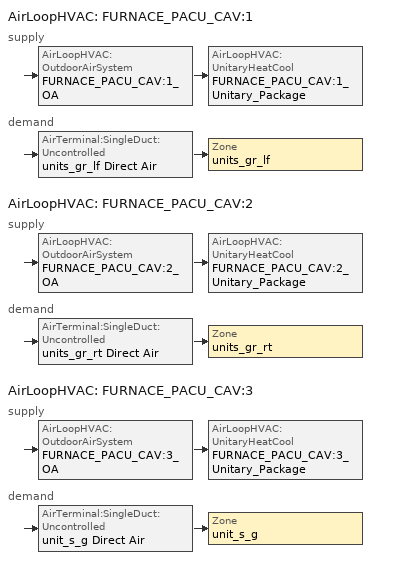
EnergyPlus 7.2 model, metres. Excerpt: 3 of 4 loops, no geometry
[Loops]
AirLoopHVAC 'FURNACE_PACU_CAV:1'
 supply: AirLoopHVAC:OutdoorAirSystem 'FURNACE_PACU_CAV:1_OA' > AirLoopHVAC:UnitaryHeatCool 'FURNACE_PACU_CAV:1_Unitary_Package'
 demand: AirTerminal:SingleDuct:Uncontrolled 'units_gr_lf Direct Air' > Zone 'units_gr_lf'
AirLoopHVAC 'FURNACE_PACU_CAV:2'
 supply: AirLoopHVAC:OutdoorAirSystem 'FURNACE_PACU_CAV:2_OA' > AirLoopHVAC:UnitaryHeatCool 'FURNACE_PACU_CAV:2_Unitary_Package'
 demand: AirTerminal:SingleDuct:Uncontrolled 'units_gr_rt Direct Air' > Zone 'units_gr_rt'
AirLoopHVAC 'FURNACE_PACU_CAV:3'
 supply: AirLoopHVAC:OutdoorAirSystem 'FURNACE_PACU_CAV:3_OA' > AirLoopHVAC:UnitaryHeatCool 'FURNACE_PACU_CAV:3_Unitary_Package'
 demand: AirTerminal:SingleDuct:Uncontrolled 'unit_s_g Direct Air' > Zone 'unit_s_g'
[AirLoopHVAC:UnitaryHeatCool] Availability Schedule=ALWAYS_ON; Supply Air Fan Operating Mode Schedule=AlWAYS_ON; Maximum Supply Air Temperature {C}=AUTOSIZE; Supply Air Flow Rate During Cooling Operation {m3/s}=AUTOSIZE; Supply Air Flow Rate During Heating Operation {m3/s}=AUTOSIZE; Supply Air Flow Rate When No Cooling or Heating is Needed {m3/s}=AUTOSIZE; Fan Placement=BlowThrough; Dehumidification Control Type=None
Name | Controlling Zone or Thermostat Location | Supply Fan | Heating Coil | Cooling Coil
FURNACE_PACU_CAV:1_Unitary_Package | units_gr_lf | FURNACE_PACU_CAV:1_Unitary_Package_fan | FURNACE_PACU_CAV:1_Unitary_Package_HeatCoil | FURNACE_PACU_CAV:1_Unitary_Package_CoolCoil
FURNACE_PACU_CAV:2_Unitary_Package | units_gr_rt | FURNACE_PACU_CAV:2_Unitary_Package_fan | FURNACE_PACU_CAV:2_Unitary_Package_HeatCoil | FURNACE_PACU_CAV:2_Unitary_Package_CoolCoil
FURNACE_PACU_CAV:3_Unitary_Package | unit_s_g | FURNACE_PACU_CAV:3_Unitary_Package_fan | FURNACE_PACU_CAV:3_Unitary_Package_HeatCoil | FURNACE_PACU_CAV:3_Unitary_Package_CoolCoil
[Coil:Cooling:DX:VariableSpeed]
FURNACE_PACU_CAV:1_Unitary_Package_CoolCoil: 10, 10, AUTOSIZE, AUTOSIZE, 0, 0, FURNACE_PACU_CAV:1_Unitary_PackagecoolPLR, AirCooled, 200, 10, 1524.1, 0.75, 4, 0.135907, 0.26, FURNACE_PACU_CAV:1_Unitary_PackagecoolCapFT, FURNACE_PACU_CAV:1_Unitary_PackagecoolFFF, FURNACE_PACU_CAV:1_Unitary_PackagecoolEIRFT, FURNACE_PACU_CAV:1_Unitary_PackagecoolEIRFFF, 1877.9, 0.75, 4, 0.151008, 0.3, FURNACE_PACU_CAV:1_Unitary_PackagecoolCapFT, FURNACE_PACU_CAV:1_Unitary_PackagecoolFFF, FURNACE_PACU_CAV:1_Unitary_PackagecoolEIRFT, FURNACE_PACU_CAV:1_Unitary_PackagecoolEIRFFF, 2226.6, 0.75, 4, 0.166109, 0.33, FURNACE_PACU_CAV:1_Unitary_PackagecoolCapFT, FURNACE_PACU_CAV:1_Unitary_PackagecoolFFF, FURNACE_PACU_CAV:1_Unitary_PackagecoolEIRFT, FURNACE_PACU_CAV:1_Unitary_PackagecoolEIRFFF, 2911.3, 0.75, 4, 0.19631, 0.38, FURNACE_PACU_CAV:1_Unitary_PackagecoolCapFT, FURNACE_PACU_CAV:1_Unitary_PackagecoolFFF, FURNACE_PACU_CAV:1_Unitary_PackagecoolEIRFT, FURNACE_PACU_CAV:1_Unitary_PackagecoolEIRFFF, 3581.7, 0.75, 4, 0.226512, 0.44, FURNACE_PACU_CAV:1_Unitary_PackagecoolCapFT, FURNACE_PACU_CAV:1_Unitary_PackagecoolFFF, FURNACE_PACU_CAV:1_Unitary_PackagecoolEIRFT, FURNACE_PACU_CAV:1_Unitary_PackagecoolEIRFFF, 4239.5, 0.75, 4, 0.256714, 0.5, FURNACE_PACU_CAV:1_Unitary_PackagecoolCapFT, FURNACE_PACU_CAV:1_Unitary_PackagecoolFFF, FURNACE_PACU_CAV:1_Unitary_PackagecoolEIRFT, FURNACE_PACU_CAV:1_Unitary_PackagecoolEIRFFF, 4885.7, 0.75, 4, 0.286915, 0.57, FURNACE_PACU_CAV:1_Unitary_PackagecoolCapFT, FURNACE_PACU_CAV:1_Unitary_PackagecoolFFF, FURNACE_PACU_CAV:1_Unitary_PackagecoolEIRFT, FURNACE_PACU_CAV:1_Unitary_PackagecoolEIRFFF, 5520.7, 0.75, 4, 0.317117, 0.63, FURNACE_PACU_CAV:1_Unitary_PackagecoolCapFT, FURNACE_PACU_CAV:1_Unitary_PackagecoolFFF, FURNACE_PACU_CAV:1_Unitary_PackagecoolEIRFT, FURNACE_PACU_CAV:1_Unitary_PackagecoolEIRFFF, 6144.8, 0.75, 4, 0.347318, 0.69, FURNACE_PACU_CAV:1_Unitary_PackagecoolCapFT, FURNACE_PACU_CAV:1_Unitary_PackagecoolFFF, FURNACE_PACU_CAV:1_Unitary_PackagecoolEIRFT, FURNACE_PACU_CAV:1_Unitary_PackagecoolEIRFFF, 6758, 0.75, 4, 0.37752, 0.74, FURNACE_PACU_CAV:1_Unitary_PackagecoolCapFT, FURNACE_PACU_CAV:1_Unitary_PackagecoolFFF, FURNACE_PACU_CAV:1_Unitary_PackagecoolEIRFT, FURNACE_PACU_CAV:1_Unitary_PackagecoolEIRFFF
FURNACE_PACU_CAV:2_Unitary_Package_CoolCoil: 10, 10, AUTOSIZE, AUTOSIZE, 0, 0, FURNACE_PACU_CAV:2_Unitary_PackagecoolPLR, AirCooled, 200, 10, 1524.1, 0.75, 4, 0.135907, 0.26, FURNACE_PACU_CAV:2_Unitary_PackagecoolCapFT, FURNACE_PACU_CAV:2_Unitary_PackagecoolFFF, FURNACE_PACU_CAV:2_Unitary_PackagecoolEIRFT, FURNACE_PACU_CAV:2_Unitary_PackagecoolEIRFFF, 1877.9, 0.75, 4, 0.151008, 0.3, FURNACE_PACU_CAV:2_Unitary_PackagecoolCapFT, FURNACE_PACU_CAV:2_Unitary_PackagecoolFFF, FURNACE_PACU_CAV:2_Unitary_PackagecoolEIRFT, FURNACE_PACU_CAV:2_Unitary_PackagecoolEIRFFF, 2226.6, 0.75, 4, 0.166109, 0.33, FURNACE_PACU_CAV:2_Unitary_PackagecoolCapFT, FURNACE_PACU_CAV:2_Unitary_PackagecoolFFF, FURNACE_PACU_CAV:2_Unitary_PackagecoolEIRFT, FURNACE_PACU_CAV:2_Unitary_PackagecoolEIRFFF, 2911.3, 0.75, 4, 0.19631, 0.38, FURNACE_PACU_CAV:2_Unitary_PackagecoolCapFT, FURNACE_PACU_CAV:2_Unitary_PackagecoolFFF, FURNACE_PACU_CAV:2_Unitary_PackagecoolEIRFT, FURNACE_PACU_CAV:2_Unitary_PackagecoolEIRFFF, 3581.7, 0.75, 4, 0.226512, 0.44, FURNACE_PACU_CAV:2_Unitary_PackagecoolCapFT, FURNACE_PACU_CAV:2_Unitary_PackagecoolFFF, FURNACE_PACU_CAV:2_Unitary_PackagecoolEIRFT, FURNACE_PACU_CAV:2_Unitary_PackagecoolEIRFFF, 4239.5, 0.75, 4, 0.256714, 0.5, FURNACE_PACU_CAV:2_Unitary_PackagecoolCapFT, FURNACE_PACU_CAV:2_Unitary_PackagecoolFFF, FURNACE_PACU_CAV:2_Unitary_PackagecoolEIRFT, FURNACE_PACU_CAV:2_Unitary_PackagecoolEIRFFF, 4885.7, 0.75, 4, 0.286915, 0.57, FURNACE_PACU_CAV:2_Unitary_PackagecoolCapFT, FURNACE_PACU_CAV:2_Unitary_PackagecoolFFF, FURNACE_PACU_CAV:2_Unitary_PackagecoolEIRFT, FURNACE_PACU_CAV:2_Unitary_PackagecoolEIRFFF, 5520.7, 0.75, 4, 0.317117, 0.63, FURNACE_PACU_CAV:2_Unitary_PackagecoolCapFT, FURNACE_PACU_CAV:2_Unitary_PackagecoolFFF, FURNACE_PACU_CAV:2_Unitary_PackagecoolEIRFT, FURNACE_PACU_CAV:2_Unitary_PackagecoolEIRFFF, 6144.8, 0.75, 4, 0.347318, 0.69, FURNACE_PACU_CAV:2_Unitary_PackagecoolCapFT, FURNACE_PACU_CAV:2_Unitary_PackagecoolFFF, FURNACE_PACU_CAV:2_Unitary_PackagecoolEIRFT, FURNACE_PACU_CAV:2_Unitary_PackagecoolEIRFFF, 6758, 0.75, 4, 0.37752, 0.74, FURNACE_PACU_CAV:2_Unitary_PackagecoolCapFT, FURNACE_PACU_CAV:2_Unitary_PackagecoolFFF, FURNACE_PACU_CAV:2_Unitary_PackagecoolEIRFT, FURNACE_PACU_CAV:2_Unitary_PackagecoolEIRFFF
FURNACE_PACU_CAV:3_Unitary_Package_CoolCoil: 10, 10, AUTOSIZE, AUTOSIZE, 0, 0, FURNACE_PACU_CAV:3_Unitary_PackagecoolPLR, AirCooled, 200, 10, 1524.1, 0.75, 4, 0.135907, 0.26, FURNACE_PACU_CAV:3_Unitary_PackagecoolCapFT, FURNACE_PACU_CAV:3_Unitary_PackagecoolFFF, FURNACE_PACU_CAV:3_Unitary_PackagecoolEIRFT, FURNACE_PACU_CAV:3_Unitary_PackagecoolEIRFFF, 1877.9, 0.75, 4, 0.151008, 0.3, FURNACE_PACU_CAV:3_Unitary_PackagecoolCapFT, FURNACE_PACU_CAV:3_Unitary_PackagecoolFFF, FURNACE_PACU_CAV:3_Unitary_PackagecoolEIRFT, FURNACE_PACU_CAV:3_Unitary_PackagecoolEIRFFF, 2226.6, 0.75, 4, 0.166109, 0.33, FURNACE_PACU_CAV:3_Unitary_PackagecoolCapFT, FURNACE_PACU_CAV:3_Unitary_PackagecoolFFF, FURNACE_PACU_CAV:3_Unitary_PackagecoolEIRFT, FURNACE_PACU_CAV:3_Unitary_PackagecoolEIRFFF, 2911.3, 0.75, 4, 0.19631, 0.38, FURNACE_PACU_CAV:3_Unitary_PackagecoolCapFT, FURNACE_PACU_CAV:3_Unitary_PackagecoolFFF, FURNACE_PACU_CAV:3_Unitary_PackagecoolEIRFT, FURNACE_PACU_CAV:3_Unitary_PackagecoolEIRFFF, 3581.7, 0.75, 4, 0.226512, 0.44, FURNACE_PACU_CAV:3_Unitary_PackagecoolCapFT, FURNACE_PACU_CAV:3_Unitary_PackagecoolFFF, FURNACE_PACU_CAV:3_Unitary_PackagecoolEIRFT, FURNACE_PACU_CAV:3_Unitary_PackagecoolEIRFFF, 4239.5, 0.75, 4, 0.256714, 0.5, FURNACE_PACU_CAV:3_Unitary_PackagecoolCapFT, FURNACE_PACU_CAV:3_Unitary_PackagecoolFFF, FURNACE_PACU_CAV:3_Unitary_PackagecoolEIRFT, FURNACE_PACU_CAV:3_Unitary_PackagecoolEIRFFF, 4885.7, 0.75, 4, 0.286915, 0.57, FURNACE_PACU_CAV:3_Unitary_PackagecoolCapFT, FURNACE_PACU_CAV:3_Unitary_PackagecoolFFF, FURNACE_PACU_CAV:3_Unitary_PackagecoolEIRFT, FURNACE_PACU_CAV:3_Unitary_PackagecoolEIRFFF, 5520.7, 0.75, 4, 0.317117, 0.63, FURNACE_PACU_CAV:3_Unitary_PackagecoolCapFT, FURNACE_PACU_CAV:3_Unitary_PackagecoolFFF, FURNACE_PACU_CAV:3_Unitary_PackagecoolEIRFT, FURNACE_PACU_CAV:3_Unitary_PackagecoolEIRFFF, 6144.8, 0.75, 4, 0.347318, 0.69, FURNACE_PACU_CAV:3_Unitary_PackagecoolCapFT, FURNACE_PACU_CAV:3_Unitary_PackagecoolFFF, FURNACE_PACU_CAV:3_Unitary_PackagecoolEIRFT, FURNACE_PACU_CAV:3_Unitary_PackagecoolEIRFFF, 6758, 0.75, 4, 0.37752, 0.74, FURNACE_PACU_CAV:3_Unitary_PackagecoolCapFT, FURNACE_PACU_CAV:3_Unitary_PackagecoolFFF, FURNACE_PACU_CAV:3_Unitary_PackagecoolEIRFT, FURNACE_PACU_CAV:3_Unitary_PackagecoolEIRFFF
[ComponentCost:LineItem]
Name | Line Item Type | Item | Cost per Each {$} | Quantity | Cost per Unit of Output Capacity {$/kW}
Infiltration:units_gr_lf | General | units_gr_lf | 1 | 0.1979
People:units_gr_lf | General | units_gr_lf | 1 | 8
LIGHTING EQUIP:units_gr_lf | Lights | units_gr_lf |  |  | 1
ElectricEquipment:units_gr_lf:units_gr_lf ElecEq 1 | General | units_gr_lf | 1 | 4.032
ElectricEquipment:units_gr_lf:units_gr_lf Refrig | General | units_gr_lf | 1 | 0.4
Infiltration:units_gr_rt | General | units_gr_rt | 1 | 0.2968
People:units_gr_rt | General | units_gr_rt | 1 | 12
LIGHTING EQUIP:units_gr_rt | Lights | units_gr_rt |  |  | 1
ElectricEquipment:units_gr_rt:units_gr_rt ElecEq 1 | General | units_gr_rt | 1 | 6.048
ElectricEquipment:units_gr_rt:units_gr_rt Refrig | General | units_gr_rt | 1 | 0.6
Infiltration:unit_s_g | General | unit_s_g | 1 | 0.0443
People:unit_s_g | General | unit_s_g | 1 | 2
LIGHTING EQUIP:unit_s_g | Lights | unit_s_g |  |  | 1
ElectricEquipment:unit_s_g:unit_s_g ElecEq 1 | General | unit_s_g | 1 | 0.903
ElectricEquipment:unit_s_g:unit_s_g Refrig | General | unit_s_g | 1 | 0.1
[Sizing:Zone] Zone Cooling Design Supply Air Temperature Input Method=SupplyAirTemperature; Zone Cooling Design Supply Air Temperature {C}=14; Zone Heating Design Supply Air Temperature Input Method=SupplyAirTemperature; Zone Heating Design Supply Air Temperature {C}=40; Zone Cooling Design Supply Air Humidity Ratio {kgWater/kgDryAir}=0.0085; Zone Heating Design Supply Air Humidity Ratio {kgWater/kgDryAir}=0.008; Zone Heating Sizing Factor=0; Zone Cooling Sizing Factor=0; Cooling Design Air Flow Method=DesignDay; Cooling Design Air Flow Rate {m3/s}=0; Cooling Minimum Air Flow {m3/s}=0; Cooling Minimum Air Flow Fraction=0; Heating Design Air Flow Method=DesignDay; Heating Design Air Flow Rate {m3/s}=0
Name | Design Specification Outdoor Air Object
units_gr_lf | SZ DSOA units_gr_lf
units_gr_rt | SZ DSOA units_gr_rt
unit_s_g | SZ DSOA unit_s_g
[DesignSpecification:OutdoorAir] Outdoor Air Method=Flow/Zone; Outdoor Air Flow per Zone Floor Area {m3/s-m2}=0
Name | Outdoor Air Flow per Zone {m3/s}
SZ DSOA units_gr_lf | 0.142332
SZ DSOA units_gr_rt | 0.213498
SZ DSOA unit_s_g | 0.0352424
[ZoneControl:Thermostat] Control Type Schedule=Dual Zone Control Type Sched
Name | Zone or ZoneList | Control 1
units_gr_lf Thermostat | units_gr_lf | units_gr_lf DualSPSched
units_gr_rt Thermostat | units_gr_rt | units_gr_rt DualSPSched
unit_s_g Thermostat | unit_s_g | unit_s_g DualSPSched
[ThermostatSetpoint:DualSetpoint] Heating Setpoint Temperature Schedule=HtgSetP_Sch; Cooling Setpoint Temperature Schedule=ClgSetP_Sch
units_gr_lf DualSPSched; units_gr_rt DualSPSched; unit_s_g DualSPSched
[Zone equipment]
units_gr_lf: units_gr_lf Direct Air
units_gr_rt: units_gr_rt Direct Air
unit_s_g: unit_s_g Direct Air
[AirTerminal:SingleDuct:Uncontrolled] Availability Schedule=ALWAYS_ON; Maximum Air Flow Rate {m3/s}=AUTOSIZE
units_gr_lf Direct Air; units_gr_rt Direct Air; unit_s_g Direct Air
[SetpointManager:SingleZone:Reheat] Control Variable=Temperature; Minimum Supply Air Temperature {C}=10; Maximum Supply Air Temperature {C}=50
Name | Control Zone | Setpoint Node or NodeList
SupAirTemp Mngrunits_gr_lf | units_gr_lf | FURNACE_PACU_CAV:1 Supply Equipment Outlet Node
SupAirTemp Mngrunits_gr_rt | units_gr_rt | FURNACE_PACU_CAV:2 Supply Equipment Outlet Node
SupAirTemp Mngrunit_s_g | unit_s_g | FURNACE_PACU_CAV:3 Supply Equipment Outlet Node
[AirLoopHVAC] Design Supply Air Flow Rate {m3/s}=AUTOSIZE
FURNACE_PACU_CAV:1; FURNACE_PACU_CAV:2; FURNACE_PACU_CAV:3
[Sizing:System] Type of Load to Size On=Sensible; Design Outdoor Air Flow Rate {m3/s}=AUTOSIZE; Minimum System Air Flow Ratio=1; Preheat Design Temperature {C}=7; Preheat Design Humidity Ratio {kgWater/kgDryAir}=0.008; Precool Design Temperature {C}=12.8; Precool Design Humidity Ratio {kgWater/kgDryAir}=0.008; Central Cooling Design Supply Air Temperature {C}=12.8; Central Heating Design Supply Air Temperature {C}=40; Sizing Option=NonCoincident; 100% Outdoor Air in Cooling=No; 100% Outdoor Air in Heating=No; Central Cooling Design Supply Air Humidity Ratio {kgWater/kgDryAir}=0.0085; Central Heating Design Supply Air Humidity Ratio {kgWater/kgDryAir}=0.008; Cooling Design Air Flow Method=DesignDay; Cooling Design Air Flow Rate {m3/s}=0; Heating Design Air Flow Method=DesignDay; Heating Design Air Flow Rate {m3/s}=0
FURNACE_PACU_CAV:1; FURNACE_PACU_CAV:2; FURNACE_PACU_CAV:3
[SetpointManager:MixedAir] Control Variable=Temperature
Name | Setpoint Node or NodeList
FURNACE_PACU_CAV:1_OAMixed Air Temp Manager | FURNACE_PACU_CAV:1_OA-FURNACE_PACU_CAV:1_Unitary_PackageNode
FURNACE_PACU_CAV:1_OAIndRDD Evap Cooler_SATManager | FURNACE_PACU_CAV:1_OADirect Evap Cooler-FURNACE_PACU_CAV:1_OAMixing BoxNode
FURNACE_PACU_CAV:2_OAMixed Air Temp Manager | FURNACE_PACU_CAV:2_OA-FURNACE_PACU_CAV:2_Unitary_PackageNode
FURNACE_PACU_CAV:2_OAIndRDD Evap Cooler_SATManager | FURNACE_PACU_CAV:2_OADirect Evap Cooler-FURNACE_PACU_CAV:2_OAMixing BoxNode
FURNACE_PACU_CAV:3_OAMixed Air Temp Manager | FURNACE_PACU_CAV:3_OA-FURNACE_PACU_CAV:3_Unitary_PackageNode
FURNACE_PACU_CAV:3_OAIndRDD Evap Cooler_SATManager | FURNACE_PACU_CAV:3_OADirect Evap Cooler-FURNACE_PACU_CAV:3_OAMixing BoxNode
[Controller:OutdoorAir] Minimum Outdoor Air Flow Rate {m3/s}=AUTOSIZE; Maximum Outdoor Air Flow Rate {m3/s}=AUTOSIZE; Economizer Control Type=DifferentialDryBulb; Economizer Control Action Type=ModulateFlow; Economizer Maximum Limit Dry-Bulb Temperature {C}=28; Economizer Maximum Limit Enthalpy {J/kg}=64000; Economizer Minimum Limit Dry-Bulb Temperature {C}=0; Lockout Type=NoLockout; Minimum Limit Type=FixedMinimum; Minimum Outdoor Air Schedule=MinOA_Sched
FURNACE_PACU_CAV:1_OA_Controller; FURNACE_PACU_CAV:2_OA_Controller; FURNACE_PACU_CAV:3_OA_Controller
[EvaporativeCooler:Indirect:ResearchSpecial] Availability Schedule=ALWAYS_ON; Cooler Maximum Effectiveness=0.75; Recirculating Water Pump Power Consumption {W}=30; Secondary Fan Flow Rate {m3/s}=Autosize; Secondary Fan Efficiency=0.6; Secondary Fan Delta Pressure {Pa}=124.6; Dewpoint Effectiveness Factor=0.9
Name | Drift Loss Fraction | Blowdown Concentration Ratio
FURNACE_PACU_CAV:1_OAIndRDD Evap Cooler | 0.2 | 3
FURNACE_PACU_CAV:3_OAIndRDD Evap Cooler
[EvaporativeCooler:Direct:ResearchSpecial] Availability Schedule=ALWAYS_ON; Cooler Effectiveness=0.7; Recirculating Water Pump Power Consumption {W}=30; Drift Loss Fraction=0; Blowdown Concentration Ratio=3
FURNACE_PACU_CAV:1_OADirect Evap Cooler; FURNACE_PACU_CAV:2_OADirect Evap Cooler; FURNACE_PACU_CAV:3_OADirect Evap Cooler
[Fan:OnOff] Availability Schedule=HVACOperationSchd; Fan Efficiency=0.5; Pressure Rise {Pa}=687.5; Maximum Flow Rate {m3/s}=AUTOSIZE; Motor Efficiency=0.9; Motor In Airstream Fraction=1
FURNACE_PACU_CAV:1_Unitary_Package_fan; FURNACE_PACU_CAV:2_Unitary_Package_fan; FURNACE_PACU_CAV:3_Unitary_Package_fan
[Coil:Heating:Gas] Availability Schedule=ALWAYS_ON; Gas Burner Efficiency=0.8; Nominal Capacity {W}=AUTOSIZE
FURNACE_PACU_CAV:1_Unitary_Package_HeatCoil; FURNACE_PACU_CAV:2_Unitary_Package_HeatCoil; FURNACE_PACU_CAV:3_Unitary_Package_HeatCoil
[Schedule:Compact]
ALWAYS_ON; MinOA_Sched: Through: 12/31, For: AllDays, Until: 24:00, 1
Dual Zone Control Type Sched: Through: 12/31, For: AllDays, Until: 24:00, 4
HTGSETP_SCH: Through: 12/31, For: SummerDesignDay, Until: 24:00, 21.1, For: WinterDesignDay, Until: 24:00, 21.1, For: WeekDays, Until: 7:00, 21.1, Until: 18:00, 21.1, Until: 24:00, 21.1, For: WeekEnds Holiday, Until: 7:00, 21.1, Until: 13:00, 21.1, Until: 24:00, 21.1, For: AllOtherDays, Until: 7:00, 21.1, Until: 18:00, 21.1, Until: 24:00, 21.1
CLGSETP_SCH: Through: 12/31, For: SummerDesignDay, Until: 24:00, 23.9, For: WinterDesignDay, Until: 24:00, 23.9, For: WeekDays, Until: 7:00, 23.9, Until: 18:00, 23.9, Until: 24:00, 23.9, For: WeekEnds Holiday, Until: 7:00, 23.9, Until: 13:00, 23.9, Until: 24:00, 23.9, For: AllOtherDays, Until: 7:00, 23.9, Until: 18:00, 23.9, Until: 24:00, 23.9
HVACOperationSchd: Through: 12/31, For: AllDays, Until: 08:00, 1, Until: 17:00, 1, Until: 24:00, 1
[Curve:Biquadratic] Minimum Value of x=12.77778; Maximum Value of x=23.88889; Minimum Value of y=18; Maximum Value of y=46.11111; Input Unit Type for X=Temperature; Input Unit Type for Y=Temperature; Output Unit Type=Dimensionless
Name | Coefficient1 Constant | Coefficient2 x | Coefficient3 x**2 | Coefficient4 y | Coefficient5 y**2 | Coefficient6 x*y
FURNACE_PACU_CAV:1_Unitary_PackagecoolCapFT; FURNACE_PACU_CAV:2_Unitary_PackagecoolCapFT; FURNACE_PACU_CAV:3_Unitary_PackagecoolCapFT | 0.766956 | 0.0107756 | -4.14703e-05 | 0.00134961 | -0.000261144 | 0.000457488
FURNACE_PACU_CAV:1_Unitary_PackagecoolEIRFT; FURNACE_PACU_CAV:2_Unitary_PackagecoolEIRFT; FURNACE_PACU_CAV:3_Unitary_PackagecoolEIRFT | 0.297145 | 0.0430933 | -0.000748766 | 0.00597727 | 0.000482112 | -0.000956448
[Curve:Quadratic]
Name | Coefficient1 Constant | Coefficient2 x | Coefficient3 x**2 | Minimum Value of x | Maximum Value of x
FURNACE_PACU_CAV:1_Unitary_PackagecoolFFF; FURNACE_PACU_CAV:2_Unitary_PackagecoolFFF; FURNACE_PACU_CAV:3_Unitary_PackagecoolFFF | 0.8 | 0.2 | 0 | 0.5 | 1.5
FURNACE_PACU_CAV:1_Unitary_PackagecoolEIRFFF; FURNACE_PACU_CAV:2_Unitary_PackagecoolEIRFFF; FURNACE_PACU_CAV:3_Unitary_PackagecoolEIRFFF | 1.156 | -0.1816 | 0.0256 | 0.5 | 1.5
FURNACE_PACU_CAV:1_Unitary_PackagecoolPLR; FURNACE_PACU_CAV:2_Unitary_PackagecoolPLR; FURNACE_PACU_CAV:3_Unitary_PackagecoolPLR | 0.75 | 0.25 | 0 | 0 | 1
